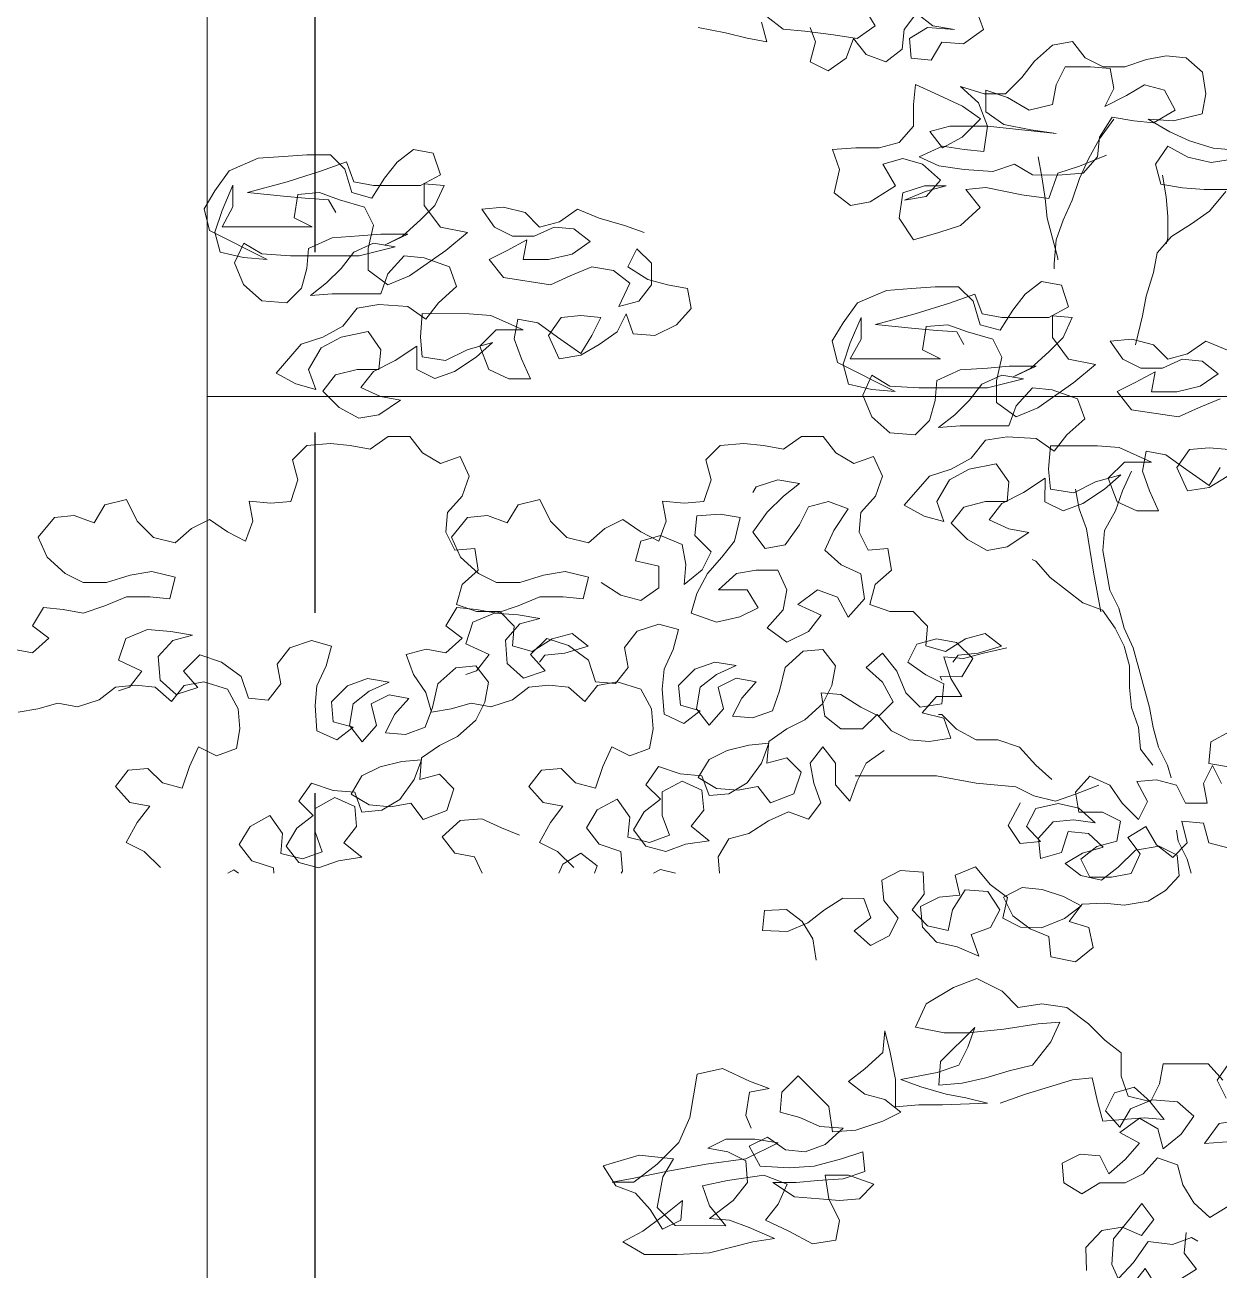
# Model space of a CAD drawing. Header units: metres. Extents: x -58 to 722, y -1100 to 345.
# Drawn here: x 23.128 to 23.957, y 119.933 to 120.796 of the extents above; entities that cross this region are included whole.
import ezdxf

# ---------------------------------------------------------------- set-up
doc = ezdxf.new("R2010")
doc.units = ezdxf.units.M
doc.header["$MEASUREMENT"] = 0
doc.linetypes.add('CENTER2', pattern=[1.125, 0.75, -0.125, 0.125, -0.125])
doc.linetypes.add('CENTERX2', pattern=[4, 2.5, -0.5, 0.5, -0.5])
for name, color, linetype, lineweight in [('FSR_ARQ_002MURO', 150, 'Continuous', 30), ('FSR_ARQ_006ARBOLES', 74, 'Continuous', 0), ('FSR_ARQ_013VENTANAS', 4, 'Continuous', 5)]:
    doc.layers.add(name, color=color, linetype=linetype, lineweight=lineweight)
doc.layers.add('FSR_ARQ_016EJES', color=135, linetype='CENTER2')

msp = doc.modelspace()

# ---------------------------------------------------------------- linework, layer by layer
at = {"layer": 'FSR_ARQ_002MURO', "lineweight": 0}
msp.add_lwpolyline([(23.95473, 122.83878), (23.25473, 122.83878), (23.25473, 119.63878)], dxfattribs=at)
at = {"layer": 'FSR_ARQ_006ARBOLES'}
for points in [[(23.64295, 120.8022), (23.6542, 120.79343), (23.66922, 120.79216), (23.68923, 120.78964), (23.7055, 120.78713), (23.71802, 120.79587), (23.71052, 120.80839)], [(23.7881, 120.80707), (23.7931, 120.7933), (23.77932, 120.7833), (23.76431, 120.78457), (23.75679, 120.77206), (23.74303, 120.77333), (23.74179, 120.78709), (23.75431, 120.79459), (23.77307, 120.79332), (23.75806, 120.79584), (23.74681, 120.80461), (23.73804, 120.79335), (23.73677, 120.77959), (23.7255, 120.77084), (23.71174, 120.77586), (23.703, 120.78713), (23.69798, 120.77337), (23.68546, 120.76462), (23.67295, 120.77089), (23.67672, 120.78465), (23.67297, 120.79466)], [(23.59539, 120.79473), (23.61416, 120.79096), (23.62917, 120.7872), (23.64293, 120.78468), (23.63919, 120.79845)], [(23.87858, 120.70612), (23.8598, 120.69863), (23.84478, 120.69364), (23.83851, 120.67613), (23.81974, 120.67865), (23.79472, 120.68368), (23.78095, 120.68244), (23.79095, 120.66992), (23.77718, 120.65741), (23.76216, 120.65242), (23.74463, 120.64743), (23.73464, 120.66246), (23.73716, 120.67997), (23.75218, 120.68497), (23.76719, 120.68495), (23.75342, 120.68121), (23.7384, 120.67497), (23.75342, 120.67746), (23.76344, 120.68871), (23.75094, 120.69998), (23.73718, 120.70375), (23.72341, 120.70001), (23.73215, 120.68498), (23.71463, 120.67374), (23.70086, 120.67125), (23.68961, 120.68002), (23.69337, 120.69628), (23.68838, 120.71005), (23.70465, 120.71129), (23.72092, 120.71127), (23.73468, 120.71501), (23.74471, 120.72627), (23.74472, 120.74128), (23.74598, 120.75505), (23.75974, 120.74878), (23.7785, 120.74), (23.79101, 120.73123), (23.77848, 120.71873), (23.76471, 120.71123), (23.75596, 120.7225), (23.76973, 120.72624), (23.79601, 120.72622), (23.84355, 120.72117), (23.82604, 120.72369), (23.80727, 120.72746), (23.79477, 120.73623), (23.79478, 120.75125), (23.80979, 120.74623), (23.8248, 120.73745), (23.84107, 120.74119), (23.84359, 120.75496), (23.84985, 120.76746), (23.86737, 120.76745), (23.88113, 120.76618), (23.88363, 120.75242), (23.87736, 120.73991), (23.89238, 120.7474), (23.9049, 120.7549), (23.91866, 120.75113), (23.92616, 120.73736), (23.91113, 120.72862), (23.89737, 120.72988), (23.88236, 120.7324), (23.87358, 120.71864), (23.87232, 120.70488), (23.8623, 120.69362), (23.84478, 120.69239), (23.82726, 120.69241), (23.81475, 120.69992), (23.79973, 120.69493), (23.77971, 120.6962), (23.7622, 120.69872), (23.74844, 120.70499), (23.76471, 120.71248), (23.77973, 120.70997), (23.79349, 120.7087), (23.79601, 120.72622), (23.78977, 120.74249), (23.77726, 120.75377), (23.79353, 120.74875), (23.80854, 120.74873), (23.81982, 120.75998), (23.82858, 120.77124), (23.84111, 120.78249), (23.85487, 120.78498), (23.86362, 120.77371), (23.87613, 120.76744), (23.89115, 120.76743), (23.90617, 120.77242), (23.91993, 120.77491), (23.9337, 120.77364), (23.94495, 120.76362), (23.94744, 120.7486), (23.94492, 120.73484), (23.9249, 120.72986), (23.90738, 120.73112), (23.92239, 120.72235), (23.93615, 120.71608), (23.95241, 120.71106), (23.96617, 120.7098)], [(23.88361, 120.73114), (23.87358, 120.71739), (23.86606, 120.70363), (23.85979, 120.68987), (23.85477, 120.67486), (23.8485, 120.6611), (23.84349, 120.64734), (23.84222, 120.63108), (23.84222, 120.62732)], [(23.96742, 120.70354), (23.95115, 120.70105), (23.93489, 120.70482), (23.92113, 120.71234), (23.91236, 120.69984), (23.9161, 120.68607), (23.93111, 120.68355), (23.94613, 120.68229), (23.96364, 120.68227)], [(23.55786, 120.65244), (23.5441, 120.65746), (23.52659, 120.66248), (23.51158, 120.66875), (23.49906, 120.66), (23.48529, 120.65626), (23.47529, 120.66628), (23.46027, 120.67005), (23.44526, 120.66881), (23.45401, 120.65629), (23.46651, 120.65002), (23.48153, 120.65001), (23.4953, 120.65625), (23.50906, 120.65499), (23.52032, 120.64622), (23.50779, 120.63747), (23.49152, 120.63373), (23.47401, 120.63375), (23.47652, 120.64751), (23.46275, 120.64002), (23.45023, 120.63377), (23.46023, 120.62125), (23.49276, 120.61621), (23.50653, 120.62246), (23.52155, 120.6287), (23.53656, 120.62618), (23.54782, 120.61741), (23.5403, 120.60115), (23.55406, 120.60489), (23.56283, 120.61615), (23.56285, 120.63116), (23.55285, 120.64118), (23.54658, 120.62868), (23.56033, 120.6199), (23.57409, 120.61614), (23.58786, 120.61362), (23.59035, 120.59986), (23.58033, 120.5886), (23.5653, 120.58111), (23.55029, 120.58237), (23.5453, 120.59614), (23.53903, 120.58364), (23.52651, 120.57489), (23.51399, 120.56739), (23.49897, 120.5649), (23.49148, 120.58118), (23.50025, 120.59368), (23.51401, 120.59492), (23.52778, 120.59366), (23.52151, 120.58115), (23.51399, 120.56864), (23.49773, 120.57992), (23.48398, 120.58994), (23.47021, 120.59246), (23.4677, 120.5787), (23.47269, 120.56493), (23.47894, 120.55116), (23.46392, 120.55117), (23.45016, 120.55744), (23.44392, 120.57371), (23.45519, 120.58496), (23.47396, 120.58495), (23.45145, 120.59498), (23.43643, 120.59624), (23.4039, 120.59627), (23.40263, 120.58001), (23.40387, 120.56624), (23.42014, 120.56372), (23.43516, 120.57122), (23.45268, 120.57621), (23.44141, 120.56621), (23.42639, 120.55621), (23.41262, 120.55122), (23.40011, 120.55749), (23.40012, 120.57375), (23.3851, 120.56376), (23.37008, 120.55626), (23.36131, 120.54501), (23.37507, 120.53874), (23.38883, 120.53622), (23.3738, 120.52623), (23.36004, 120.52374), (23.34628, 120.53126), (23.33503, 120.54253), (23.3438, 120.55378), (23.35882, 120.55752), (23.37383, 120.55751), (23.3751, 120.57127), (23.36635, 120.58379), (23.34757, 120.58006), (23.3338, 120.57256), (23.32503, 120.55755), (23.33002, 120.54379), (23.31626, 120.54755), (23.3025, 120.55507), (23.32004, 120.57508), (23.33506, 120.58007), (23.34883, 120.58756), (23.35885, 120.60007), (23.37387, 120.60256), (23.39389, 120.60129), (23.4064, 120.59252), (23.41517, 120.60377), (23.42769, 120.61502), (23.4227, 120.62879), (23.40519, 120.63506), (23.39142, 120.63633), (23.38015, 120.62382), (23.37513, 120.61006), (23.34135, 120.61009), (23.32633, 120.60886), (23.3376, 120.61761), (23.34762, 120.62761), (23.35639, 120.63886), (23.37016, 120.64511), (23.38517, 120.64259), (23.36014, 120.63636), (23.31259, 120.6364), (23.29257, 120.63767), (23.28006, 120.64519), (23.27379, 120.63143), (23.28004, 120.61641), (23.29254, 120.60513), (23.31006, 120.60387), (23.32008, 120.61387), (23.32384, 120.62763), (23.32511, 120.64139), (23.34138, 120.64889), (23.36015, 120.65012), (23.37517, 120.65136), (23.39394, 120.65134), (23.37766, 120.64385), (23.39018, 120.65009), (23.40271, 120.66134), (23.41273, 120.67134), (23.419, 120.6851), (23.40523, 120.68637), (23.40522, 120.67135), (23.41647, 120.65632), (23.43523, 120.65255), (23.42021, 120.64005), (23.39516, 120.62256), (23.38014, 120.61632), (23.36639, 120.62634), (23.3664, 120.64135), (23.37017, 120.65762), (23.36392, 120.67014), (23.34641, 120.67516), (23.33265, 120.68018), (23.31763, 120.67894), (23.31512, 120.66267), (23.32762, 120.65641), (23.26506, 120.65646), (23.27258, 120.67022), (23.27259, 120.68524), (23.26507, 120.66772), (23.26005, 120.65271), (23.26379, 120.63895), (23.28005, 120.63518), (23.29632, 120.63391), (23.2563, 120.65397), (23.25256, 120.66899), (23.26008, 120.68149), (23.2701, 120.69525), (23.29013, 120.70399), (23.30765, 120.70523), (23.32392, 120.70646), (23.34018, 120.70645), (23.35018, 120.69643), (23.35517, 120.68016), (23.36894, 120.67639), (23.37771, 120.69015), (23.38648, 120.7014), (23.39775, 120.71015), (23.41151, 120.70763), (23.4165, 120.69261), (23.40273, 120.68512), (23.37019, 120.68515), (23.35643, 120.68766), (23.35144, 120.70143), (23.33392, 120.69519), (23.31013, 120.6877), (23.2826, 120.68022), (23.30762, 120.6777), (23.32264, 120.67643), (23.3389, 120.67517), (23.3439, 120.6664)], [(23.83103, 120.70492), (23.83352, 120.69115), (23.83601, 120.67613), (23.83724, 120.66236), (23.84473, 120.63483), (23.84473, 120.63358)], [(23.91736, 120.69232), (23.91984, 120.67731), (23.92108, 120.66354), (23.92107, 120.64852), (23.91981, 120.64477)], [(23.96114, 120.68102), (23.94987, 120.66727), (23.93735, 120.65852), (23.92357, 120.64977), (23.91355, 120.63852), (23.91104, 120.62476), (23.90602, 120.6085), (23.9035, 120.59473), (23.89848, 120.57472)], [(23.95721, 120.48957), (23.94969, 120.47707), (23.93344, 120.48834), (23.91968, 120.49837), (23.90592, 120.50088), (23.9034, 120.48712), (23.9084, 120.47335), (23.91464, 120.45958), (23.89962, 120.4596), (23.88587, 120.46586), (23.87962, 120.48214), (23.8909, 120.49339), (23.90967, 120.49337), (23.88715, 120.5034), (23.87214, 120.50467), (23.8396, 120.5047), (23.83834, 120.48843), (23.83957, 120.47467), (23.85584, 120.47215), (23.87086, 120.47964), (23.88839, 120.48463), (23.87711, 120.47463), (23.86209, 120.46464), (23.84832, 120.45964), (23.83581, 120.46591), (23.83583, 120.48218), (23.8208, 120.47218), (23.80578, 120.46469), (23.79701, 120.45343), (23.81077, 120.44716), (23.82453, 120.44465), (23.80951, 120.43465), (23.79574, 120.43216), (23.78198, 120.43968), (23.77073, 120.45095), (23.7795, 120.46221), (23.79452, 120.46595), (23.80954, 120.46593), (23.8108, 120.4797), (23.80205, 120.49222), (23.78328, 120.48848), (23.76951, 120.48099), (23.76073, 120.46598), (23.76573, 120.45221), (23.75197, 120.45598), (23.73821, 120.4635), (23.75575, 120.4835), (23.77077, 120.48849), (23.78454, 120.49599), (23.79456, 120.50849), (23.80958, 120.51098), (23.8296, 120.50971), (23.8421, 120.50094), (23.85087, 120.5122), (23.86339, 120.52345), (23.8584, 120.53721), (23.84089, 120.54349), (23.82713, 120.54475), (23.81585, 120.53225), (23.81083, 120.51849), (23.77705, 120.51852), (23.76203, 120.51728), (23.7733, 120.52603), (23.78332, 120.53603), (23.79209, 120.54729), (23.80586, 120.55353), (23.82088, 120.55101), (23.79584, 120.54478), (23.74829, 120.54482), (23.72827, 120.54609), (23.71577, 120.55361), (23.7095, 120.53985), (23.71574, 120.52483), (23.72824, 120.51356), (23.74576, 120.51229), (23.75578, 120.52229), (23.75955, 120.53605), (23.76081, 120.54982), (23.77709, 120.55731), (23.79586, 120.55854), (23.81087, 120.55978), (23.82964, 120.55976), (23.81337, 120.55227), (23.82589, 120.55852), (23.83841, 120.56977), (23.84843, 120.57977), (23.8547, 120.59353), (23.84094, 120.59479), (23.84092, 120.57978), (23.85217, 120.56475), (23.87094, 120.56098), (23.85591, 120.54848), (23.83087, 120.53098), (23.81585, 120.52474), (23.80209, 120.53476), (23.8021, 120.54978), (23.80587, 120.56604), (23.79963, 120.57856), (23.78211, 120.58358), (23.76835, 120.5886), (23.75334, 120.58736), (23.75082, 120.5711), (23.76333, 120.56483), (23.70076, 120.56489), (23.70828, 120.57865), (23.7083, 120.59366), (23.70077, 120.57615), (23.69575, 120.56114), (23.69949, 120.54737), (23.71576, 120.5436), (23.73202, 120.54234), (23.692, 120.56239), (23.68826, 120.57741), (23.69578, 120.58992), (23.7058, 120.60367), (23.72583, 120.61241), (23.74335, 120.61365), (23.75962, 120.61489), (23.77589, 120.61487), (23.78589, 120.60485), (23.79088, 120.58858), (23.80464, 120.58481), (23.81341, 120.59857), (23.82218, 120.60982), (23.83345, 120.61857), (23.84721, 120.61606), (23.8522, 120.60104), (23.83843, 120.59354), (23.8059, 120.59357), (23.79214, 120.59609), (23.78714, 120.60986), (23.76962, 120.60362), (23.74584, 120.59613), (23.7183, 120.58865), (23.74333, 120.58612), (23.75834, 120.58486), (23.77461, 120.58359), (23.7796, 120.57483)], [(23.96229, 120.5709), (23.94728, 120.57718), (23.93476, 120.56843), (23.92099, 120.56469), (23.91099, 120.57471), (23.89598, 120.57847), (23.88096, 120.57724), (23.88971, 120.56471), (23.90222, 120.55845), (23.91723, 120.55843), (23.931, 120.56468), (23.94477, 120.56341), (23.95602, 120.55464), (23.9435, 120.5459), (23.92723, 120.54216), (23.90971, 120.54217), (23.91223, 120.55593), (23.89845, 120.54844), (23.88594, 120.54219), (23.89593, 120.52967), (23.92846, 120.52464), (23.94223, 120.53088), (23.95726, 120.53712)], [(23.11987, 120.3637), (23.13363, 120.36118), (23.14491, 120.37118), (23.13365, 120.37995), (23.14117, 120.39246), (23.15493, 120.39119), (23.1687, 120.38868), (23.18372, 120.39367), (23.19874, 120.39991), (23.21501, 120.3999), (23.22877, 120.39863), (23.23254, 120.41365), (23.21627, 120.41741), (23.20125, 120.41493), (23.18498, 120.40994), (23.16872, 120.40995), (23.15621, 120.41622), (23.14371, 120.42749), (23.13746, 120.44126), (23.14874, 120.45502), (23.1625, 120.45625), (23.17626, 120.45124), (23.18378, 120.46374), (23.1988, 120.46748), (23.20629, 120.45246), (23.21755, 120.44119), (23.23256, 120.43742), (23.24383, 120.44742), (23.25635, 120.45367), (23.26885, 120.44489), (23.28136, 120.43863), (23.28638, 120.45239), (23.28389, 120.46615), (23.2989, 120.46489), (23.31267, 120.46613), (23.31769, 120.48114), (23.31395, 120.49491), (23.32397, 120.50491), (23.34023, 120.50614), (23.354, 120.50488), (23.36776, 120.50236), (23.38028, 120.51111), (23.3953, 120.5111), (23.40404, 120.49983), (23.41655, 120.49231), (23.43032, 120.4973), (23.43656, 120.48353), (23.43155, 120.46977), (23.42153, 120.45852), (23.42026, 120.44476), (23.42651, 120.43224), (23.44027, 120.43348), (23.44276, 120.41846), (23.43149, 120.40846), (23.42772, 120.3947), (23.44148, 120.38968), (23.45775, 120.38966), (23.46775, 120.37964), (23.46649, 120.36588), (23.48025, 120.36211), (23.49402, 120.37086), (23.50779, 120.3746), (23.51904, 120.36583), (23.50277, 120.36084), (23.48901, 120.3596), (23.48525, 120.3546)], [(23.50899, 120.21219), (23.49774, 120.22347), (23.48523, 120.22973), (23.49275, 120.24349), (23.50152, 120.25475), (23.48776, 120.25726), (23.47776, 120.26853), (23.48653, 120.27979), (23.50029, 120.28102), (23.51029, 120.271), (23.52406, 120.26724), (23.52907, 120.28225), (23.53534, 120.29601), (23.54785, 120.28974), (23.56162, 120.29473), (23.56413, 120.30849), (23.5629, 120.32226), (23.5554, 120.33603), (23.53914, 120.34105), (23.52537, 120.33856), (23.5166, 120.32731), (23.50535, 120.33733), (23.49159, 120.33859), (23.47782, 120.33735), (23.46655, 120.3286), (23.45153, 120.32361), (23.43777, 120.32613), (23.424, 120.32239), (23.41023, 120.3199), (23.40649, 120.33366), (23.39775, 120.34619), (23.39275, 120.35995), (23.40652, 120.3637), (23.42028, 120.36118), (23.43155, 120.37118), (23.4203, 120.37995), (23.42782, 120.39246), (23.44158, 120.39119), (23.45534, 120.38868), (23.47036, 120.39367), (23.48539, 120.39991), (23.50165, 120.3999), (23.51542, 120.39863), (23.51918, 120.41365), (23.50292, 120.41741), (23.4879, 120.41493), (23.47163, 120.40994), (23.45536, 120.40995), (23.44286, 120.41622), (23.43035, 120.42749), (23.42411, 120.44126), (23.43538, 120.45502), (23.44915, 120.45625), (23.46291, 120.45124), (23.47043, 120.46374), (23.48545, 120.46748), (23.49294, 120.45246), (23.50419, 120.44119), (23.51921, 120.43742), (23.53048, 120.44742), (23.543, 120.45367), (23.5555, 120.44489), (23.56801, 120.43863), (23.57303, 120.45239), (23.57054, 120.46615), (23.58555, 120.46489), (23.59932, 120.46613), (23.60433, 120.48114), (23.60059, 120.49491), (23.61061, 120.50491), (23.62688, 120.50614), (23.64064, 120.50488), (23.65441, 120.50236), (23.66693, 120.51111), (23.68194, 120.5111), (23.69069, 120.49983), (23.7032, 120.49231), (23.71697, 120.4973), (23.72321, 120.48353), (23.71819, 120.46977), (23.70817, 120.45852), (23.70691, 120.44476), (23.71315, 120.43224), (23.72692, 120.43348), (23.72941, 120.41846), (23.71814, 120.40846), (23.71437, 120.3947), (23.72813, 120.38968), (23.7444, 120.38966), (23.7544, 120.37964), (23.75313, 120.36588), (23.7669, 120.36211), (23.78067, 120.37086), (23.79444, 120.3746), (23.80569, 120.36583), (23.78942, 120.36084), (23.77565, 120.3596), (23.77189, 120.3546)], [(23.96221, 120.48331), (23.94969, 120.47582), (23.93467, 120.47333), (23.92718, 120.4896), (23.93595, 120.50211), (23.94972, 120.50335), (23.96348, 120.50208)], [(23.52794, 120.40988), (23.5417, 120.40111), (23.55546, 120.39735), (23.56798, 120.40609), (23.56799, 120.42111), (23.55173, 120.42488), (23.55549, 120.43864), (23.56926, 120.44238), (23.58427, 120.43611), (23.58676, 120.42234), (23.5855, 120.40858), (23.59802, 120.41858), (23.60429, 120.43109), (23.59304, 120.44236), (23.5943, 120.45612), (23.61057, 120.45736), (23.62433, 120.45484), (23.62056, 120.43858), (23.61179, 120.42733), (23.60177, 120.41607), (23.59425, 120.40231), (23.59049, 120.38855), (23.608, 120.38228), (23.62427, 120.38602), (23.63679, 120.39227), (23.62929, 120.40479), (23.60927, 120.4048), (23.62179, 120.41605), (23.63556, 120.41854), (23.65058, 120.41853), (23.65682, 120.40476), (23.6543, 120.391), (23.64303, 120.3785), (23.65679, 120.36847), (23.67181, 120.37597), (23.68058, 120.38722), (23.66432, 120.39474), (23.67809, 120.40474), (23.69185, 120.39972), (23.69935, 120.38595), (23.71062, 120.39845), (23.70813, 120.41598), (23.69438, 120.42224), (23.68312, 120.43227), (23.68939, 120.44602), (23.69942, 120.46103), (23.68566, 120.46605), (23.67189, 120.46231), (23.66562, 120.4498), (23.6556, 120.43604), (23.64183, 120.43355), (23.63308, 120.44482), (23.6431, 120.45858), (23.65438, 120.46983), (23.66565, 120.47858), (23.65063, 120.4811), (23.63561, 120.4761), (23.63311, 120.47235)], [(23.85709, 120.47465), (23.85958, 120.46088), (23.86458, 120.44711), (23.86955, 120.41708), (23.87453, 120.38955)], [(23.54194, 120.20827), (23.54277, 120.20966), (23.54153, 120.22343), (23.52652, 120.22844), (23.51777, 120.23971), (23.52529, 120.25222), (23.53906, 120.25972), (23.54781, 120.2472), (23.54655, 120.23343), (23.56156, 120.22966), (23.57533, 120.23466), (23.57034, 120.24843), (23.57035, 120.26469), (23.58412, 120.27219), (23.59788, 120.26592), (23.59912, 120.25215), (23.59035, 120.2409), (23.60285, 120.23088), (23.58658, 120.22839), (23.57282, 120.2234), (23.55906, 120.22716), (23.55031, 120.23843), (23.55783, 120.25094), (23.5691, 120.25969), (23.55909, 120.26971), (23.56786, 120.28221), (23.58288, 120.27719), (23.59789, 120.27593), (23.60288, 120.26216), (23.61665, 120.2634), (23.62917, 120.2709), (23.63919, 120.28465), (23.64421, 120.29841), (23.63044, 120.29717), (23.61542, 120.29343), (23.60291, 120.28719), (23.59539, 120.27468), (23.60789, 120.26716), (23.62291, 120.2659), (23.63667, 120.26839), (23.64542, 120.25712), (23.6617, 120.26336), (23.66671, 120.27837), (23.65671, 120.28839), (23.64295, 120.28465), (23.64421, 120.29966), (23.65673, 120.30841), (23.66925, 120.31465), (23.68177, 120.3259), (23.68804, 120.33841), (23.69056, 120.35217), (23.68181, 120.36344), (23.66804, 120.36221), (23.65552, 120.35096), (23.65175, 120.33469), (23.64673, 120.32093), (23.63296, 120.31594), (23.6192, 120.3172), (23.62547, 120.32971), (23.63549, 120.34096), (23.62173, 120.34348), (23.60921, 120.33723), (23.61295, 120.32221), (23.60293, 120.31096), (23.59418, 120.32223), (23.5967, 120.33724), (23.60796, 120.34599), (23.62173, 120.35224), (23.60672, 120.35475), (23.59295, 120.34976), (23.58168, 120.33851), (23.58292, 120.32474), (23.59668, 120.32098), (23.58541, 120.31223), (23.57165, 120.3185), (23.57042, 120.33602), (23.57168, 120.34978), (23.57795, 120.36354), (23.58172, 120.3773), (23.56796, 120.38107), (23.55293, 120.37608), (23.54417, 120.36482), (23.54666, 120.35105), (23.53789, 120.3398), (23.52412, 120.34106), (23.51913, 120.35609), (23.50538, 120.36611), (23.49036, 120.37113), (23.47909, 120.35988), (23.48909, 120.3486), (23.47407, 120.34361), (23.46282, 120.35363), (23.46158, 120.3699), (23.4716, 120.38115), (23.48537, 120.3849), (23.47036, 120.38741), (23.45409, 120.38868), (23.43907, 120.38244), (23.43405, 120.36742), (23.45031, 120.3599), (23.44154, 120.34865), (23.43403, 120.34615)], [(23.30108, 120.20827), (23.30075, 120.21198), (23.28574, 120.217), (23.27699, 120.22827), (23.28451, 120.24077), (23.29828, 120.24827), (23.30703, 120.23575), (23.30576, 120.22198), (23.32078, 120.21822), (23.33455, 120.22321), (23.32955, 120.23698), (23.32957, 120.25325), (23.34334, 120.26074), (23.3571, 120.25447), (23.35834, 120.24071), (23.34957, 120.22945), (23.36207, 120.21943), (23.3458, 120.21694), (23.33203, 120.21195), (23.31827, 120.21572), (23.30952, 120.22699), (23.31704, 120.23949), (23.32831, 120.24824), (23.31831, 120.25826), (23.32708, 120.27077), (23.34209, 120.26575), (23.35711, 120.26448), (23.3621, 120.25071), (23.37586, 120.25195), (23.38838, 120.25945), (23.39841, 120.2732), (23.40343, 120.28696), (23.38966, 120.28572), (23.37464, 120.28198), (23.36212, 120.27574), (23.3546, 120.26323), (23.36711, 120.25571), (23.38212, 120.25445), (23.39589, 120.25694), (23.40464, 120.24567), (23.42091, 120.25191), (23.42593, 120.26692), (23.41593, 120.27694), (23.40216, 120.2732), (23.40343, 120.28821), (23.41595, 120.29696), (23.42847, 120.30321), (23.44099, 120.31446), (23.44726, 120.32697), (23.44977, 120.34073), (23.44102, 120.352), (23.42726, 120.35076), (23.41474, 120.33951), (23.41097, 120.32324), (23.40595, 120.30948), (23.39218, 120.30449), (23.37842, 120.30576), (23.38468, 120.31826), (23.39471, 120.32952), (23.38094, 120.33203), (23.36842, 120.32579), (23.37216, 120.31077), (23.36214, 120.29951), (23.35339, 120.31078), (23.35591, 120.3258), (23.36718, 120.33455), (23.38095, 120.34079), (23.36594, 120.34331), (23.35217, 120.33831), (23.3409, 120.32706), (23.34214, 120.3133), (23.3559, 120.30953), (23.34463, 120.30078), (23.33087, 120.30705), (23.32963, 120.32457), (23.3309, 120.33833), (23.33717, 120.35209), (23.34093, 120.36585), (23.32717, 120.36962), (23.31215, 120.36463), (23.30338, 120.35337), (23.30587, 120.33961), (23.2971, 120.32835), (23.28334, 120.32962), (23.27835, 120.34464), (23.26459, 120.35466), (23.24958, 120.35968), (23.23831, 120.34843), (23.24831, 120.33716), (23.23329, 120.33217), (23.22204, 120.34219), (23.2208, 120.35846), (23.23082, 120.36971), (23.24459, 120.37345), (23.22957, 120.37597), (23.21331, 120.37723), (23.19829, 120.37099), (23.19327, 120.35598), (23.20953, 120.34846), (23.20076, 120.3372), (23.19325, 120.33471)], [(23.80944, 120.36458), (23.79317, 120.36084), (23.7794, 120.3571), (23.76564, 120.35836), (23.77063, 120.34334), (23.77813, 120.33082), (23.76061, 120.33084), (23.75059, 120.31959), (23.7656, 120.31582), (23.77059, 120.30205), (23.75558, 120.29956), (23.74181, 120.30082), (23.72931, 120.30709), (23.71931, 120.31836), (23.70929, 120.30836), (23.69427, 120.30838), (23.68302, 120.31714), (23.68053, 120.33341), (23.69429, 120.33215), (23.70805, 120.32338), (23.72056, 120.31711), (23.73058, 120.32711), (23.72308, 120.34088), (23.71183, 120.3509), (23.7231, 120.3609), (23.7331, 120.34838), (23.73934, 120.33336), (23.74934, 120.32334), (23.76436, 120.32583), (23.76562, 120.33959), (23.75312, 120.34586), (23.74061, 120.35463), (23.74688, 120.36714), (23.76065, 120.37088), (23.77441, 120.36836), (23.78566, 120.35709), (23.77814, 120.34459), (23.76313, 120.3446), (23.76438, 120.3421)], [(23.22234, 120.21219), (23.21109, 120.22347), (23.19858, 120.22973), (23.2061, 120.24349), (23.21487, 120.25475), (23.20111, 120.25726), (23.19111, 120.26853), (23.19988, 120.27979), (23.21365, 120.28102), (23.22365, 120.271), (23.23741, 120.26724), (23.24243, 120.28225), (23.2487, 120.29601), (23.2612, 120.28974), (23.27497, 120.29473), (23.27749, 120.30849), (23.27625, 120.32226), (23.26875, 120.33603), (23.25249, 120.34105), (23.23872, 120.33856), (23.22995, 120.32731), (23.2187, 120.33733), (23.20494, 120.33859), (23.19117, 120.33735), (23.1799, 120.3286), (23.16488, 120.32361), (23.15112, 120.32613), (23.13735, 120.32239), (23.12359, 120.3199)], [(23.96455, 120.30688), (23.95078, 120.29938), (23.94952, 120.28437), (23.96453, 120.28185)], [(23.72429, 120.29333), (23.71177, 120.28458), (23.7055, 120.27208), (23.70048, 120.25832), (23.69048, 120.26959), (23.6905, 120.2846), (23.68175, 120.29587), (23.67298, 120.28462), (23.67547, 120.27085), (23.68046, 120.25708), (23.67169, 120.24583), (23.65793, 120.25085), (23.64416, 120.2446), (23.63039, 120.23586), (23.61662, 120.23212), (23.6091, 120.21961), (23.61012, 120.20827)], [(23.95826, 120.27059), (23.95202, 120.28311), (23.94575, 120.27061), (23.94824, 120.25684), (23.93322, 120.25685), (23.92698, 120.26937), (23.91322, 120.27314), (23.89945, 120.2719), (23.90695, 120.25813), (23.90068, 120.24562), (23.88943, 120.25689), (23.88068, 120.26941), (23.86692, 120.27568), (23.8569, 120.26443), (23.85939, 120.25066), (23.87566, 120.25065), (23.88817, 120.24438), (23.88565, 120.23062), (23.87188, 120.22688), (23.86061, 120.21813), (23.86686, 120.20561), (23.88187, 120.2056), (23.89564, 120.20809), (23.90191, 120.22184), (23.89316, 120.23311), (23.90568, 120.24061), (23.91318, 120.22809), (23.92443, 120.21932), (23.93445, 120.22932), (23.93071, 120.24434), (23.94572, 120.24308), (23.94947, 120.22931), (23.96448, 120.22554)], [(23.67714, 120.14799), (23.6747, 120.16286), (23.66746, 120.17483), (23.65649, 120.18324), (23.64124, 120.18252), (23.63984, 120.1686), (23.65721, 120.16799), (23.6713, 120.17389), (23.68289, 120.18285), (23.69553, 120.19114), (23.71012, 120.19081), (23.71496, 120.17739), (23.70337, 120.16842), (23.71473, 120.15829), (23.72776, 120.16486), (23.73406, 120.17716), (23.72404, 120.18941), (23.72265, 120.20361), (23.73568, 120.21018), (23.75132, 120.20917), (23.75205, 120.19392), (23.74364, 120.18295), (23.75432, 120.17176), (23.76863, 120.16863), (23.77176, 120.18294), (23.78044, 120.1967), (23.79609, 120.19569), (23.80439, 120.18305), (23.79809, 120.17075), (23.78467, 120.1659), (23.7899, 120.15076), (23.77481, 120.15733), (23.7605, 120.16045), (23.75087, 120.17098), (23.74948, 120.18518), (23.76251, 120.19174), (23.77671, 120.19313), (23.7736, 120.20694), (23.78769, 120.21284), (23.79771, 120.20059), (23.80973, 120.19151), (23.80661, 120.1772), (23.81892, 120.17091), (23.83351, 120.17057), (23.84932, 120.17686), (23.8609, 120.18583), (23.8486, 120.19212), (23.8339, 120.19697), (23.81998, 120.19836), (23.80695, 120.19179), (23.81352, 120.17876), (23.82554, 120.16968), (23.83852, 120.16445), (23.83991, 120.15025), (23.857, 120.14685), (23.86925, 120.15687), (23.86614, 120.17068), (23.85249, 120.17486), (23.86157, 120.18688), (23.87683, 120.1876), (23.89075, 120.18621), (23.90734, 120.18905), (23.91932, 120.19628), (23.92878, 120.20658), (23.92739, 120.22078), (23.91509, 120.22708), (23.8985, 120.22424), (23.88663, 120.21249), (23.87505, 120.20353), (23.86074, 120.20665), (23.84977, 120.21506), (23.86174, 120.2223), (23.87622, 120.22647), (23.86592, 120.23594), (23.852, 120.23733), (23.84716, 120.22263), (23.83268, 120.21846), (23.83129, 120.23266), (23.84142, 120.24402), (23.85562, 120.24541), (23.8706, 120.24334), (23.85924, 120.25348), (23.84493, 120.2566), (23.8294, 120.25309), (23.8231, 120.24079), (23.83274, 120.23026), (23.81854, 120.22887), (23.81024, 120.24152), (23.81854, 120.25699), (23.81863, 120.25711)], [(23.44538, 120.20827), (23.44017, 120.21976), (23.42641, 120.22228), (23.41766, 120.23355), (23.43019, 120.2448), (23.4452, 120.24604), (23.45896, 120.23977), (23.47147, 120.23475)], [(23.49855, 120.20827), (23.50148, 120.2147), (23.514, 120.2222), (23.52526, 120.21343), (23.52338, 120.20827)], [(23.26908, 120.20827), (23.27322, 120.21075), (23.2764, 120.20827)], [(23.57947, 120.20827), (23.56905, 120.21089), (23.56425, 120.20827)], [(23.80472, 120.0489), (23.82224, 120.05514), (23.85479, 120.06512), (23.86855, 120.06636), (23.87229, 120.05009), (23.87603, 120.03632), (23.8898, 120.03756), (23.90482, 120.03879), (23.91858, 120.03753), (23.90858, 120.05005), (23.89357, 120.05382), (23.88858, 120.06759), (23.88859, 120.08386), (23.87734, 120.09263), (23.86608, 120.1039), (23.85108, 120.11517), (23.83356, 120.11769), (23.81729, 120.1152), (23.80604, 120.12648), (23.78853, 120.13525), (23.77226, 120.12901), (23.75348, 120.11776), (23.74596, 120.1015), (23.76597, 120.09773), (23.78224, 120.09772), (23.80727, 120.1002), (23.83105, 120.10393), (23.84607, 120.10517), (23.8398, 120.09141), (23.82727, 120.07515), (23.811, 120.07141), (23.79473, 120.06642), (23.77846, 120.06268), (23.76219, 120.06145), (23.76345, 120.07771), (23.78725, 120.10147), (23.78223, 120.08771), (23.77596, 120.0752), (23.76094, 120.07021), (23.73591, 120.06523), (23.74967, 120.06021), (23.76719, 120.05519), (23.78095, 120.05267), (23.79596, 120.0489), (23.76468, 120.04768), (23.74841, 120.0477), (23.73214, 120.04646), (23.73216, 120.06523), (23.72842, 120.084), (23.72468, 120.09902), (23.72342, 120.08401), (23.71089, 120.07276), (23.69962, 120.06401), (23.71088, 120.05524), (23.72464, 120.05147), (23.73589, 120.0427), (23.72337, 120.03646), (23.7046, 120.03022), (23.68833, 120.02898), (23.68584, 120.0465), (23.66459, 120.06779), (23.65332, 120.05654), (23.65205, 120.04278), (23.66582, 120.03901), (23.67957, 120.03274), (23.69584, 120.03148), (23.68332, 120.02023), (23.66955, 120.01523), (23.65578, 120.0165), (23.64328, 120.02527), (23.63076, 120.01902), (23.63826, 120.00525), (23.65828, 120.00398), (23.6758, 120.00522), (23.69457, 120.01021), (23.70959, 120.0152), (23.71083, 120.00143), (23.69581, 119.99644), (23.67829, 119.99521), (23.66327, 119.99397), (23.64701, 119.99398), (23.66201, 119.98396), (23.67953, 119.98269), (23.69329, 119.98143), (23.70706, 119.98267), (23.71708, 119.99267), (23.69956, 119.99894), (23.6833, 119.99895), (23.68579, 119.98269), (23.69328, 119.96766), (23.69076, 119.9539), (23.67449, 119.95141), (23.65824, 119.96019), (23.64198, 119.96771), (23.65075, 119.97896), (23.65701, 119.99272), (23.64075, 119.99899), (23.61572, 119.99526), (23.5982, 119.99152), (23.60319, 119.97776), (23.61444, 119.96398), (23.57941, 119.96401), (23.56691, 119.97654), (23.57068, 119.99781), (23.5782, 120.01031), (23.55443, 120.01284), (23.52939, 120.00535), (23.53814, 119.99158), (23.5519, 119.98656), (23.5619, 119.97529), (23.57065, 119.96152), (23.58316, 119.96776), (23.58443, 119.98153), (23.57065, 119.97028), (23.55688, 119.96028), (23.54311, 119.95278), (23.55812, 119.94401), (23.58064, 119.94399), (23.60316, 119.94522), (23.6332, 119.9527), (23.64822, 119.95519), (23.63071, 119.96271), (23.61695, 119.96773), (23.60319, 119.969), (23.61946, 119.98149), (23.62949, 119.994), (23.62825, 120.00902), (23.61574, 120.01528), (23.60198, 120.0178), (23.6145, 120.02404), (23.63452, 120.02403), (23.65078, 120.02151), (23.62825, 120.01027), (23.60072, 120.00654), (23.57318, 120.00156), (23.54941, 119.99657), (23.53564, 119.99408), (23.55065, 119.99407), (23.56693, 120.00657), (23.58196, 120.02157), (23.58949, 120.03908), (23.59452, 120.06911), (23.61204, 120.07285), (23.6308, 120.06407), (23.64456, 120.05905), (23.6308, 120.05656), (23.62828, 120.0403), (23.63202, 120.03154)], [(23.96272, 119.97724), (23.9502, 119.96975), (23.93895, 119.97977), (23.93145, 119.99229), (23.92771, 120.00606), (23.91395, 120.01107), (23.90393, 119.99982), (23.89141, 119.99358), (23.87389, 119.99359), (23.86137, 119.9861), (23.84886, 119.99361), (23.84763, 120.00738), (23.86015, 120.01363), (23.87391, 120.01236), (23.88015, 119.99984), (23.89142, 120.00984), (23.90145, 120.0211), (23.88769, 120.02862), (23.90146, 120.03861), (23.91397, 120.03109), (23.91771, 120.01733), (23.93023, 120.02733), (23.939, 120.03983), (23.92775, 120.04985), (23.91023, 120.05112), (23.89521, 120.04488), (23.88769, 120.03237), (23.87769, 120.04364), (23.88396, 120.05615), (23.89773, 120.05989), (23.90898, 120.04987), (23.91525, 120.06238), (23.91776, 120.07614), (23.94905, 120.07611), (23.95905, 120.06484)], [(23.96406, 120.07735), (23.95529, 120.06484), (23.96154, 120.05232)], [(23.97278, 120.0373), (23.95652, 120.03481), (23.94649, 120.02105), (23.96526, 120.02229)], [(23.88897, 119.92225), (23.88225, 119.93707), (23.8834, 119.95481), (23.89442, 119.96848), (23.90289, 119.97941), (23.91126, 119.96819), (23.90279, 119.95727), (23.88931, 119.96299), (23.87522, 119.96072), (23.86413, 119.94882), (23.86469, 119.9329)], [(23.88702, 119.9275), (23.89725, 119.93848), (23.90737, 119.953), (23.92426, 119.95094), (23.93737, 119.95583), (23.94188, 119.95334)], [(23.93371, 119.95925), (23.93244, 119.94503), (23.9408, 119.93382), (23.92867, 119.92631)], [(23.91288, 119.92221), (23.90537, 119.93434), (23.89605, 119.9225)]]:
    msp.add_lwpolyline(points, dxfattribs=at)
at = {"layer": 'FSR_ARQ_006ARBOLES', "color": 35}
for points in [[(23.8959, 120.48713), (23.88963, 120.47337), (23.88461, 120.45961), (23.87709, 120.44585), (23.87582, 120.43209), (23.8808, 120.40456), (23.88705, 120.39204), (23.89079, 120.37827), (23.89703, 120.3645), (23.90826, 120.32319), (23.91075, 120.30943), (23.91449, 120.29566), (23.92073, 120.28314), (23.92323, 120.27438)], [(23.91072, 120.28315), (23.90198, 120.29442), (23.90074, 120.30944), (23.89575, 120.32321), (23.89451, 120.33697), (23.89452, 120.35199), (23.89078, 120.36576), (23.88453, 120.37827), (23.87579, 120.3908), (23.86203, 120.39581), (23.83952, 120.41335), (23.82952, 120.42462), (23.82702, 120.42588)], [(23.84064, 120.2732), (23.82939, 120.28323), (23.81814, 120.29575), (23.80313, 120.30077), (23.78811, 120.30078), (23.77435, 120.3083), (23.76435, 120.31832), (23.76185, 120.31832)], [(23.87317, 120.26942), (23.8569, 120.26318), (23.84313, 120.25819), (23.82812, 120.26195), (23.81561, 120.26822), (23.78808, 120.27075), (23.76056, 120.27578), (23.70425, 120.27583)], [(23.9371, 120.20827), (23.93444, 120.21806), (23.92819, 120.23058), (23.92695, 120.23809)]]:
    msp.add_lwpolyline(points, dxfattribs=at)
at = {"layer": 'FSR_ARQ_013VENTANAS', "lineweight": 0}
msp.add_lwpolyline([(24.25296, 119.73878), (24.35296, 119.73878), (24.35296, 120.53878), (23.25473, 120.53878), (23.25473, 119.73878), (23.35473, 119.73878)], dxfattribs=at)
at = {"layer": 'FSR_ARQ_016EJES', "linetype": 'CENTERX2', "ltscale": 0.25}
msp.add_line((23.32973, 119.63878), (23.32973, 128.64091), dxfattribs=at)

doc.saveas('drawing.dxf')
